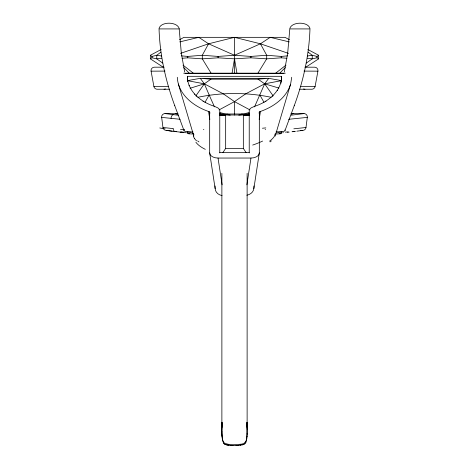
<?xml version="1.0" encoding="UTF-8"?>
<svg xmlns="http://www.w3.org/2000/svg" width="469" height="469" viewBox="0 0 469 469"><rect width="100%" height="100%" fill="white"/><g stroke="black" fill="none" stroke-linecap="round" stroke-linejoin="round"><path stroke-width="0.7" d="M187.371 81.196A51.672 29.26 -39.9 0 1 187.366 80.639L204.337 83.822L223.402 93.894L234.5 101.615L234.5 115.069M277.308 90.693L277.308 90.195A58.303 35.931 0 0 0 281.001 81.741A60.794 37.467 0 0 0 281.629 76.312L187.371 76.312L187.371 81.119M221.878 429.657L221.878 431.117M221.878 429.686L221.89 427.37M221.884 428.115L221.884 431.849M253.922 185.929L253.887 188.421L259.328 152.888L259.328 111.845C272.688 107.383 286.014 98.467 290.499 84.479M221.89 428.203L221.901 426.62M247.099 433.35L247.122 429.657M221.878 428.062L222.013 422.258L221.901 427.452M247.081 434.101L247.099 433.321M221.919 426.696L221.943 425.928M247.081 434.077L246.401 440.754M221.943 425.952L221.978 425.19M221.943 425.131L222.054 423.009M291.712 77.268L290.639 84.004L275.162 136.098M294.227 105.765L294.339 105.443C303.379 80.914 309.118 55.096 309.968 28.92L289.789 28.92L287.673 53.255L284.32 71.939M221.978 425.219L222.013 424.48M222.013 424.504L222.054 423.794M246.946 436.95L246.987 436.27M296.859 131.173L302.622 130.423A3.365 3.365 0 0 0 305.993 127.492L307.318 117.391A3.365 3.365 0 0 0 303.982 113.586L293.793 113.586A3.365 3.365 0 0 0 291.812 114.231M246.7 439.213L246.805 438.445M259.334 152.888A8.366 5.159 0 0 1 250.968 158.053L246.887 184.815M259.105 113.275L259.328 111.845M259.169 119.39L260.442 111.44M232.055 73.264L234.5 58.842L250.921 57.816L266.703 58.842L281.253 57.816L286.922 58.273M159.026 28.427C161.049 21.375 176.965 21.515 179.181 28.427M299.457 89.239L311.785 89.239A3.365 3.365 0 0 0 315.104 86.478L317.923 71.165A3.365 3.365 0 0 0 314.617 67.19L304.838 67.19M289.819 28.427C292.035 21.515 307.951 21.375 309.974 28.427M246.401 440.731L245.744 442.513M294.339 105.443L285.046 130.411M254.585 106.727L264.663 83.822L268.702 78.335L281.629 80.633A52.493 29.26 38.3 0 1 281.623 81.172M245.944 442.079L245.522 442.888M288.529 53.402L260.436 43.793L234.5 37.332L208.564 43.793L202.297 55.272L202.297 58.842L211.085 73.164M204.971 102.377L209.151 94.961L204.337 83.822L200.298 78.335L187.371 80.633L188.831 80.633M257.915 73.164L266.703 58.842L266.703 55.272L260.436 43.793L270.203 37.332L289.326 41.923M277.308 90.195L276.059 91.959A58.303 35.931 0 0 1 272.864 95.594L272.864 96.092M222.916 152.531L225.665 148.421L225.665 115.005L243.335 115.005L249.227 115.45L244.918 115.45M196.019 95.653L204.337 83.822L210.933 79.179L258.061 79.179L268.702 78.335L200.298 78.335L210.933 79.179M245.522 442.859L244.994 443.539M279.588 73.334L285.252 67.642M244.994 443.51L244.343 444.079M281.74 132.973L279.524 133.8M271.346 140.929L270.068 141.902M275.162 73.586L286.014 65.097M160.826 52.182L156.752 55.272L151.962 56.427L150.344 55.272L161.143 49.521M219.639 113.627A34.589 1.143 7.6 0 0 226.908 114.665L227.84 113.996L241.154 113.996A35.662 33.528 21.3 0 0 249.08 112.542M306.304 63.092L312.248 58.842L317.038 57.775L318.656 58.842L305.753 67.214M307.301 56.01L312.248 55.272L317.038 56.427L318.656 55.272L307.857 49.521M219.041 109.916L234.5 101.615L245.598 93.894L264.663 83.822L281.629 80.633L280.169 80.633M163.247 67.214L150.344 58.842L151.962 57.775L156.752 58.842L161.699 58.185M244.343 444.049L243.563 444.506M179.563 39.707L184.006 37.332L284.994 37.332L289.437 39.707M260.436 43.793L234.5 55.272L218.079 56.427L202.297 55.272L187.747 56.427L181.368 55.852M243.223 444.653L243.563 444.477M265.765 101.644L265.765 101.152A44.766 27.589 0 0 1 254.444 106.387L251.161 107.864L249.467 109.412A4.596 2.832 0 0 0 249.227 110.326L249.227 152.9M243.223 444.618L236.786 445.521M180.471 53.402L208.564 43.793L234.5 55.272L250.921 56.427L266.703 55.272L281.253 56.427L287.632 55.852M190.133 88.254L204.337 83.822M242.139 444.952L242.508 444.858M179.674 41.923L198.797 37.332L208.564 43.793M197.877 97.294C221.831 92.264 247.169 92.264 271.123 97.294M281.787 131.871L276.012 131.965M241.031 445.169L239.94 445.31M238.768 115.11L242.086 114.665A34.589 1.143 -7.6 0 0 249.361 113.627M303.982 113.586L291.179 115.175M302.622 130.423L300.746 130.417M295.452 131.343L292.046 131.754M289.121 132.088L287.438 132.276M305.993 127.492L293.84 128.811M282.666 132.768L283.464 132.692M307.318 117.391L288.564 119.302M192.988 131.965L187.213 131.871M182.078 58.273L187.747 57.816L202.297 58.842L218.079 57.816L234.5 58.842L236.945 73.264M225.665 115.005L219.773 115.45L224.082 115.45M290.956 113.791L293.782 113.592M237.59 445.468L238.387 445.427M236.001 445.538L236.786 445.491M236.001 445.509L232.999 445.509M169.543 89.239L157.215 89.239A3.365 3.365 0 0 1 153.896 86.478L151.077 71.165L165.035 71.095M153.902 86.478L168.611 86.402M179.199 28.92L181.327 53.255L184.68 71.939M179.211 28.92L159.05 28.92C159.859 55.096 165.633 80.914 174.661 105.443L174.773 105.765M164.162 67.19L154.395 67.19A3.365 3.365 0 0 0 151.077 71.165M183.719 73.176L285.281 73.176M185.05 73.369L283.95 73.369M178.044 113.797L164.988 113.586A3.365 3.365 0 0 0 161.653 117.391L162.96 127.486A3.365 3.365 0 0 0 166.302 130.423M166.882 130.488L166.378 130.429L168.242 130.417M225.665 148.421L243.335 148.421L246.084 152.531M219.773 152.425L249.227 152.425M177.288 77.274C178.173 94.902 194.154 106.797 209.672 111.845L209.672 152.888A8.366 5.159 0 0 0 218.032 158.053L250.968 158.041M300.389 86.402L315.098 86.478M303.965 71.095L317.918 71.165M232.214 445.491L232.999 445.538M230.613 445.427L232.214 445.521M231.41 445.497L225.97 444.694M192.442 133.343L193.375 133.425M180.119 119.273L161.67 117.391M184.704 129.772L180.518 129.368M186.504 132.791L181.415 132.264M162.978 127.486L173.038 128.588M180.975 132.217L181.562 132.276M180.594 132.17L181.145 132.229M180.102 132.117L180.758 132.188M179.891 132.094L176.356 131.683M178.449 115.251L165.012 113.592M176.655 131.725L175.775 131.613M174.087 131.414L175.898 131.637M229.06 445.339L227.946 445.192M170.018 130.91L174.445 131.461M172.141 131.173L169.239 130.804M169.62 130.851L166.624 130.464M168.535 130.716L166.776 130.482M307.301 58.185L312.248 58.842L312.248 55.272L308.174 52.182M226.914 114.665L230.232 115.11M161.699 56.01L156.752 55.272L156.752 58.842L162.696 63.092M189.494 133.8L187.26 132.973M227.154 445.046L227.553 445.128M226.357 444.846L226.756 444.958M258.061 79.179L264.663 83.822L278.873 88.061M203.235 101.644L203.235 101.152A44.948 27.7 0 0 0 214.392 106.328L217.768 107.823L219.521 109.4A4.596 2.832 0 0 1 219.773 110.326L219.773 152.9M225.601 444.548L225.97 444.723M225.237 444.389L225.601 444.583M234.5 101.615L249.959 109.916M224.868 444.184L225.237 444.419M224.868 444.213L224.528 443.955A4.227 4.227 0 0 1 223.678 443.135L222.599 440.731M198.932 141.902L197.654 140.935M241.154 113.996L242.086 114.665M182.986 65.097L193.838 73.586M183.748 67.642L189.412 73.334M187.371 76.312A59.176 36.471 0 0 0 189.118 85.288A57.757 35.597 0 0 0 194.06 93.354L196.136 95.594L196.136 96.092M264.663 83.822L272.981 95.653M259.849 94.961L264.029 102.377M209.151 94.961L214.415 106.727M183.954 130.411L174.661 105.443M178.367 84.021L193.844 136.133M222.599 439.852L223.678 442.249A4.227 4.203 0 0 0 224.528 443.064C229.921 445.591 236.388 444.624 242.139 444.055C248.629 442.39 246.635 433.854 247.122 428.842M222.599 440.754L222.013 435.42M222.429 440.01L222.013 436.27M208.558 111.44L209.831 119.39M218.032 158.041L222.113 184.815M209.672 111.845L209.895 113.275M209.672 152.888L215.113 188.421L215.078 185.929M246.946 423.009L246.987 424.504M246.987 423.689L247.022 425.219M221.978 434.71L222.013 436.299M247.022 425.19L247.057 425.952M247.022 424.398L247.099 427.452M221.978 435.584L221.919 433.239M247.057 425.928L247.081 426.696M221.919 434.077L221.943 434.851M247.057 425.131L246.987 422.258L247.122 428.062M221.901 432.488L221.919 434.101M247.099 426.62L247.11 428.203M221.89 431.738L221.901 433.35M247.11 427.37L247.116 428.953M221.884 430.993L221.89 432.594M247.116 428.115L247.122 429.686M318.656 55.272L318.656 58.842M317.038 56.427L317.038 57.775M281.629 76.312L281.629 81.119M281.253 56.427L281.253 57.816M281.001 81.741L281.001 83.23M272.753 96.18L272.753 95.682A52.944 32.631 0 0 1 266.679 100.554L265.87 101.07L265.87 101.562M254.444 106.387L254.444 106.885M250.921 56.427L250.921 57.816M247.122 173.378L247.122 422.903M243.335 115.005L243.335 148.421M234.5 37.332L234.5 73.316M221.878 173.378L221.878 422.903M218.079 56.427L218.079 57.816M214.392 106.328L214.392 106.826M203.13 101.562L203.13 101.07L202.327 100.554A52.944 32.631 0 0 1 196.253 95.682L196.247 96.18M194.67 94.035L194.67 94.533M189.118 85.288L189.118 85.786M187.747 56.427L187.747 57.816M151.962 56.427L151.962 57.775M150.344 55.272L150.344 58.842M281.717 131.824A3.365 2.111 82.3 0 1 279.717 133.858M279.401 133.771A6.373 1.501 1.9 0 1 275.168 133.935M189.283 133.858A3.365 2.111 -82.3 0 1 187.283 131.824M193.644 133.941A6.373 1.501 -1.9 0 1 189.599 133.771M284.882 129.942A8.97 2.081 5.7 0 1 281.459 131.736M276.651 131.478A6.373 1.202 -0.2 0 1 276.997 131.49M187.541 131.736A8.97 2.081 -5.7 0 1 184.118 129.942M224.528 443.985A4.227 4.227 0 0 1 223.678 443.164M304.95 89.239A3.365 3.365 0 0 1 303.59 88.952M165.41 88.952A3.365 3.365 0 0 1 164.05 89.239M205.322 149.353A40.932 17.881 2.4 0 1 195.89 142.248M196.564 140.823A40.844 11.109 13.1 0 1 194.629 138.689M194.6 138.642A41.049 10.347 15.8 0 1 193.943 134.462M274.986 134.193A41.02 10.125 -17.4 0 1 269.569 141.169M262.605 141.063A40.932 11.737 -11.6 0 1 252.697 145.068M253.817 188.421A8.647 6.947 -5.8 0 1 246.864 195.227M222.054 195.567A8.647 7.27 0 0 1 215.16 188.421M227.84 114.008A35.662 33.528 -21.3 0 1 219.92 112.542M223.977 115.181A44.948 27.7 0 0 1 219.568 114.307M249.432 114.313A44.766 27.589 0 0 1 245.023 115.181M225.665 115.087A44.948 27.7 0 0 1 219.914 114.037M248.992 114.061A44.766 27.589 0 0 1 243.311 115.093M227.33 114.401A24.06 12.387 0.9 0 1 226.369 114.219M242.543 114.102A24.048 12.288 -1 0 1 241.594 114.278M175.172 113.586A3.365 3.365 0 0 1 177.153 114.237M171.068 118.37A3.365 2.386 -83.3 0 1 173.471 114.671M265.847 127.914A67.536 1.671 -4.9 0 1 262.423 128.219M165.194 128.858A52.669 2.632 3.8 0 1 159.777 127.967M175.529 131.59A3.365 2.31 -83 0 1 173.202 128.606M294.292 131.396A34.536 0.569 -6 0 1 292.891 131.566M288.13 131.859A49.503 1.929 -4.8 0 1 285.41 132.152M281.083 131.965A61.392 3.623 -4 0 1 277.689 132.293M265.612 129.626A89.01 9.398 -2.4 0 1 265.132 129.661M176.109 131.566A34.536 0.569 6 0 1 174.708 131.396M183.59 132.152A49.503 1.929 4.8 0 1 180.87 131.859M191.311 132.293A61.392 3.623 4 0 1 187.917 131.965M203.868 129.661A89.01 9.398 2.4 0 1 203.388 129.626"/></g></svg>
